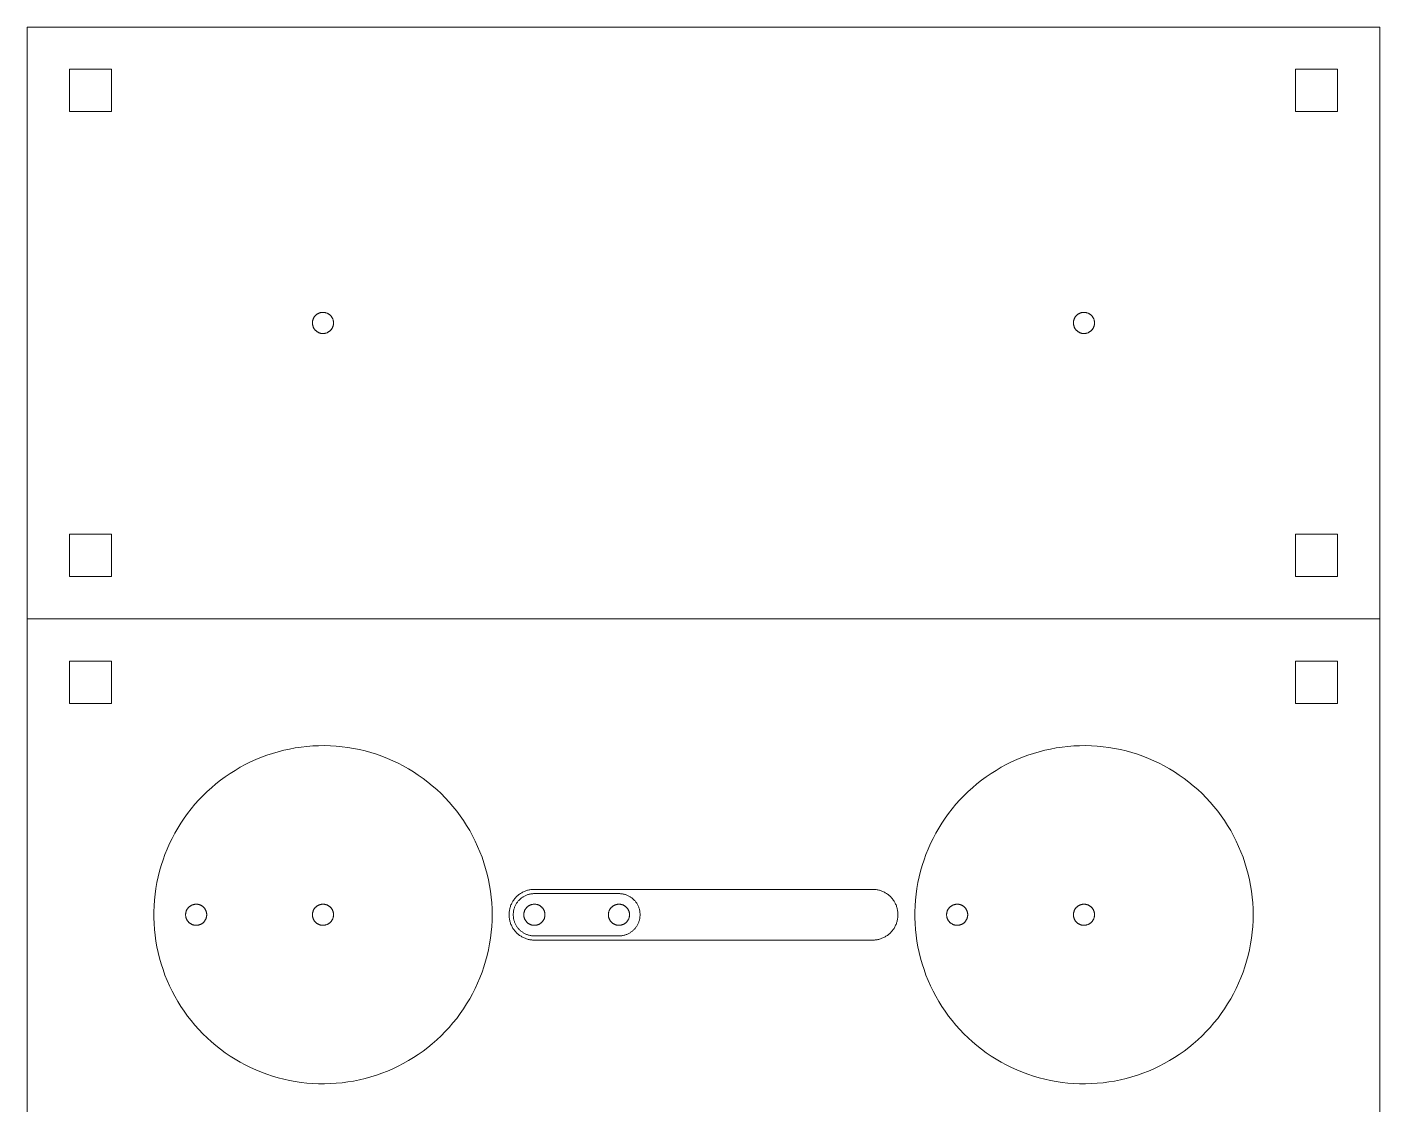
# Model space of a CAD drawing. Header units: inches. Extents: x 0 to 16, y 1.6 to 28.
# Drawn here: x 0 to 16, y 15.25 to 28 of the extents above; entities that cross this region are included whole.
import ezdxf

# ---------------------------------------------------------------- set-up
doc = ezdxf.new("R2010")
doc.units = ezdxf.units.IN
doc.header["$MEASUREMENT"] = 0
doc.layers.add('third$boards$flat', color=7, linetype='Continuous', true_color=0x000000)

msp = doc.modelspace()

# ---------------------------------------------------------------- linework, layer by layer
at = {"layer": 'third$boards$flat', "color": 3, "lineweight": 0}
for points in [[(16, 28), (0, 28)], [(0, 28), (0, 21)], [(16, 21), (16, 28)], [(0, 21), (0, 14)], [(16, 21), (0, 21)], [(16, 14), (16, 21)]]:
    msp.add_lwpolyline(points, dxfattribs=at)
at = {"layer": 'third$boards$flat', "lineweight": 0}
for points in [[(0.5, 27), (1, 27), (1, 27.5), (0.5, 27.5)], [(15, 27), (15.5, 27), (15.5, 27.5), (15, 27.5)], [(3.625, 24.5), (3.625, 24.504), (3.625, 24.509), (3.624, 24.513), (3.624, 24.517), (3.623, 24.522), (3.622, 24.526), (3.621, 24.53), (3.62, 24.534), (3.619, 24.538), (3.618, 24.543), (3.616, 24.547), (3.614, 24.551), (3.612, 24.555), (3.611, 24.558), (3.608, 24.562), (3.606, 24.566), (3.604, 24.57), (3.601, 24.573), (3.599, 24.577), (3.596, 24.58), (3.593, 24.583), (3.59, 24.586), (3.587, 24.59), (3.584, 24.593), (3.581, 24.595), (3.577, 24.598), (3.574, 24.601), (3.57, 24.603), (3.567, 24.606), (3.563, 24.608), (3.559, 24.61), (3.555, 24.612), (3.552, 24.614), (3.548, 24.616), (3.544, 24.617), (3.539, 24.619), (3.535, 24.62), (3.531, 24.621), (3.527, 24.622), (3.523, 24.623), (3.518, 24.624), (3.514, 24.624), (3.51, 24.625), (3.505, 24.625), (3.501, 24.625), (3.497, 24.625), (3.492, 24.625), (3.488, 24.624), (3.484, 24.624), (3.479, 24.623), (3.475, 24.623), (3.471, 24.622), (3.467, 24.621), (3.463, 24.619), (3.458, 24.618), (3.454, 24.616), (3.45, 24.615), (3.446, 24.613), (3.443, 24.611), (3.439, 24.609), (3.435, 24.607), (3.431, 24.604), (3.428, 24.602), (3.424, 24.599), (3.421, 24.597), (3.418, 24.594), (3.414, 24.591), (3.411, 24.588), (3.408, 24.585), (3.405, 24.582), (3.403, 24.578), (3.4, 24.575), (3.397, 24.571), (3.395, 24.568), (3.393, 24.564), (3.391, 24.56), (3.388, 24.556), (3.387, 24.553), (3.385, 24.549), (3.383, 24.545), (3.382, 24.54), (3.38, 24.536), (3.379, 24.532), (3.378, 24.528), (3.377, 24.524), (3.377, 24.519), (3.376, 24.515), (3.375, 24.511), (3.375, 24.507), (3.375, 24.502), (3.375, 24.498), (3.375, 24.493), (3.375, 24.489), (3.376, 24.485), (3.377, 24.481), (3.377, 24.476), (3.378, 24.472), (3.379, 24.468), (3.38, 24.464), (3.382, 24.46), (3.383, 24.455), (3.385, 24.451), (3.387, 24.447), (3.388, 24.444), (3.391, 24.44), (3.393, 24.436), (3.395, 24.432), (3.397, 24.429), (3.4, 24.425), (3.403, 24.422), (3.405, 24.418), (3.408, 24.415), (3.411, 24.412), (3.414, 24.409), (3.418, 24.406), (3.421, 24.403), (3.424, 24.401), (3.428, 24.398), (3.431, 24.396), (3.435, 24.393), (3.439, 24.391), (3.443, 24.389), (3.446, 24.387), (3.45, 24.385), (3.454, 24.384), (3.458, 24.382), (3.463, 24.381), (3.467, 24.379), (3.471, 24.378), (3.475, 24.377), (3.479, 24.377), (3.484, 24.376), (3.488, 24.376), (3.492, 24.375), (3.497, 24.375), (3.501, 24.375), (3.505, 24.375), (3.51, 24.375), (3.514, 24.376), (3.518, 24.376), (3.523, 24.377), (3.527, 24.378), (3.531, 24.379), (3.535, 24.38), (3.539, 24.381), (3.544, 24.383), (3.548, 24.384), (3.552, 24.386), (3.555, 24.388), (3.559, 24.39), (3.563, 24.392), (3.567, 24.394), (3.57, 24.397), (3.574, 24.399), (3.577, 24.402), (3.581, 24.405), (3.584, 24.407), (3.587, 24.41), (3.59, 24.414), (3.593, 24.417), (3.596, 24.42), (3.599, 24.423), (3.601, 24.427), (3.604, 24.43), (3.606, 24.434), (3.608, 24.438), (3.611, 24.442), (3.612, 24.445), (3.614, 24.449), (3.616, 24.453), (3.618, 24.457), (3.619, 24.462), (3.62, 24.466), (3.621, 24.47), (3.622, 24.474), (3.623, 24.478), (3.624, 24.483), (3.624, 24.487), (3.625, 24.491), (3.625, 24.496)], [(12.625, 24.5), (12.625, 24.504), (12.625, 24.509), (12.624, 24.513), (12.624, 24.517), (12.623, 24.522), (12.622, 24.526), (12.621, 24.53), (12.62, 24.534), (12.619, 24.538), (12.618, 24.543), (12.616, 24.547), (12.614, 24.551), (12.612, 24.555), (12.611, 24.558), (12.608, 24.562), (12.606, 24.566), (12.604, 24.57), (12.601, 24.573), (12.599, 24.577), (12.596, 24.58), (12.593, 24.583), (12.59, 24.586), (12.587, 24.59), (12.584, 24.593), (12.581, 24.595), (12.577, 24.598), (12.574, 24.601), (12.57, 24.603), (12.567, 24.606), (12.563, 24.608), (12.559, 24.61), (12.555, 24.612), (12.552, 24.614), (12.548, 24.616), (12.544, 24.617), (12.539, 24.619), (12.535, 24.62), (12.531, 24.621), (12.527, 24.622), (12.523, 24.623), (12.518, 24.624), (12.514, 24.624), (12.51, 24.625), (12.505, 24.625), (12.501, 24.625), (12.497, 24.625), (12.492, 24.625), (12.488, 24.624), (12.484, 24.624), (12.479, 24.623), (12.475, 24.623), (12.471, 24.622), (12.467, 24.621), (12.463, 24.619), (12.458, 24.618), (12.454, 24.616), (12.45, 24.615), (12.446, 24.613), (12.443, 24.611), (12.439, 24.609), (12.435, 24.607), (12.431, 24.604), (12.428, 24.602), (12.424, 24.599), (12.421, 24.597), (12.418, 24.594), (12.414, 24.591), (12.411, 24.588), (12.408, 24.585), (12.405, 24.582), (12.403, 24.578), (12.4, 24.575), (12.397, 24.571), (12.395, 24.568), (12.393, 24.564), (12.391, 24.56), (12.388, 24.556), (12.387, 24.553), (12.385, 24.549), (12.383, 24.545), (12.382, 24.54), (12.38, 24.536), (12.379, 24.532), (12.378, 24.528), (12.377, 24.524), (12.377, 24.519), (12.376, 24.515), (12.375, 24.511), (12.375, 24.507), (12.375, 24.502), (12.375, 24.498), (12.375, 24.493), (12.375, 24.489), (12.376, 24.485), (12.377, 24.481), (12.377, 24.476), (12.378, 24.472), (12.379, 24.468), (12.38, 24.464), (12.382, 24.46), (12.383, 24.455), (12.385, 24.451), (12.387, 24.447), (12.388, 24.444), (12.391, 24.44), (12.393, 24.436), (12.395, 24.432), (12.397, 24.429), (12.4, 24.425), (12.403, 24.422), (12.405, 24.418), (12.408, 24.415), (12.411, 24.412), (12.414, 24.409), (12.418, 24.406), (12.421, 24.403), (12.424, 24.401), (12.428, 24.398), (12.431, 24.396), (12.435, 24.393), (12.439, 24.391), (12.443, 24.389), (12.446, 24.387), (12.45, 24.385), (12.454, 24.384), (12.458, 24.382), (12.463, 24.381), (12.467, 24.379), (12.471, 24.378), (12.475, 24.377), (12.479, 24.377), (12.484, 24.376), (12.488, 24.376), (12.492, 24.375), (12.497, 24.375), (12.501, 24.375), (12.505, 24.375), (12.51, 24.375), (12.514, 24.376), (12.518, 24.376), (12.523, 24.377), (12.527, 24.378), (12.531, 24.379), (12.535, 24.38), (12.539, 24.381), (12.544, 24.383), (12.548, 24.384), (12.552, 24.386), (12.555, 24.388), (12.559, 24.39), (12.563, 24.392), (12.567, 24.394), (12.57, 24.397), (12.574, 24.399), (12.577, 24.402), (12.581, 24.405), (12.584, 24.407), (12.587, 24.41), (12.59, 24.414), (12.593, 24.417), (12.596, 24.42), (12.599, 24.423), (12.601, 24.427), (12.604, 24.43), (12.606, 24.434), (12.608, 24.438), (12.611, 24.442), (12.612, 24.445), (12.614, 24.449), (12.616, 24.453), (12.618, 24.457), (12.619, 24.462), (12.62, 24.466), (12.621, 24.47), (12.622, 24.474), (12.623, 24.478), (12.624, 24.483), (12.624, 24.487), (12.625, 24.491), (12.625, 24.496)], [(0.5, 21.5), (1, 21.5), (1, 22), (0.5, 22)], [(15, 21.5), (15.5, 21.5), (15.5, 22), (15, 22)], [(0.5, 20), (1, 20), (1, 20.5), (0.5, 20.5)], [(15, 20), (15.5, 20), (15.5, 20.5), (15, 20.5)], [(5.5, 17.5), (5.499, 17.569), (5.495, 17.639), (5.489, 17.708), (5.481, 17.777), (5.47, 17.845), (5.457, 17.914), (5.441, 17.981), (5.423, 18.048), (5.403, 18.115), (5.381, 18.18), (5.356, 18.245), (5.329, 18.309), (5.3, 18.372), (5.268, 18.434), (5.235, 18.495), (5.199, 18.555), (5.162, 18.613), (5.122, 18.67), (5.081, 18.726), (5.037, 18.78), (4.992, 18.832), (4.945, 18.883), (4.896, 18.933), (4.845, 18.98), (4.793, 19.026), (4.739, 19.07), (4.684, 19.112), (4.627, 19.152), (4.569, 19.19), (4.51, 19.226), (4.449, 19.26), (4.388, 19.292), (4.325, 19.322), (4.261, 19.349), (4.197, 19.375), (4.131, 19.398), (4.065, 19.419), (3.998, 19.437), (3.931, 19.453), (3.862, 19.467), (3.794, 19.478), (3.725, 19.487), (3.656, 19.494), (3.587, 19.498), (3.517, 19.5), (3.448, 19.499), (3.379, 19.496), (3.309, 19.491), (3.24, 19.483), (3.172, 19.473), (3.103, 19.46), (3.036, 19.445), (2.968, 19.428), (2.902, 19.408), (2.836, 19.387), (2.771, 19.362), (2.707, 19.336), (2.643, 19.307), (2.581, 19.276), (2.52, 19.244), (2.46, 19.208), (2.402, 19.171), (2.344, 19.132), (2.288, 19.091), (2.234, 19.048), (2.181, 19.003), (2.129, 18.957), (2.08, 18.908), (2.032, 18.858), (1.985, 18.806), (1.941, 18.753), (1.898, 18.698), (1.858, 18.642), (1.819, 18.584), (1.783, 18.525), (1.748, 18.465), (1.716, 18.403), (1.685, 18.341), (1.657, 18.277), (1.631, 18.213), (1.608, 18.148), (1.586, 18.082), (1.567, 18.015), (1.551, 17.947), (1.536, 17.88), (1.524, 17.811), (1.515, 17.742), (1.508, 17.673), (1.503, 17.604), (1.5, 17.535), (1.5, 17.465), (1.503, 17.396), (1.508, 17.327), (1.515, 17.258), (1.524, 17.189), (1.536, 17.12), (1.551, 17.053), (1.567, 16.985), (1.586, 16.918), (1.608, 16.852), (1.631, 16.787), (1.657, 16.723), (1.685, 16.659), (1.716, 16.597), (1.748, 16.535), (1.783, 16.475), (1.819, 16.416), (1.858, 16.358), (1.898, 16.302), (1.941, 16.247), (1.985, 16.194), (2.032, 16.142), (2.08, 16.092), (2.129, 16.043), (2.181, 15.997), (2.234, 15.952), (2.288, 15.909), (2.344, 15.868), (2.402, 15.829), (2.46, 15.792), (2.52, 15.756), (2.581, 15.724), (2.643, 15.693), (2.707, 15.664), (2.771, 15.638), (2.836, 15.613), (2.902, 15.592), (2.968, 15.572), (3.036, 15.555), (3.103, 15.54), (3.172, 15.527), (3.24, 15.517), (3.309, 15.509), (3.379, 15.504), (3.448, 15.501), (3.517, 15.5), (3.587, 15.502), (3.656, 15.506), (3.725, 15.513), (3.794, 15.522), (3.862, 15.533), (3.931, 15.547), (3.998, 15.563), (4.065, 15.581), (4.131, 15.602), (4.197, 15.625), (4.261, 15.651), (4.325, 15.678), (4.388, 15.708), (4.449, 15.74), (4.51, 15.774), (4.569, 15.81), (4.627, 15.848), (4.684, 15.888), (4.739, 15.93), (4.793, 15.974), (4.845, 16.02), (4.896, 16.067), (4.945, 16.117), (4.992, 16.168), (5.037, 16.22), (5.081, 16.274), (5.122, 16.33), (5.162, 16.387), (5.199, 16.445), (5.235, 16.505), (5.268, 16.566), (5.3, 16.628), (5.329, 16.691), (5.356, 16.755), (5.381, 16.82), (5.403, 16.885), (5.423, 16.952), (5.441, 17.019), (5.457, 17.086), (5.47, 17.155), (5.481, 17.223), (5.489, 17.292), (5.495, 17.361), (5.499, 17.431)], [(14.5, 17.5), (14.499, 17.569), (14.495, 17.639), (14.489, 17.708), (14.481, 17.777), (14.47, 17.845), (14.457, 17.914), (14.441, 17.981), (14.423, 18.048), (14.403, 18.115), (14.381, 18.18), (14.356, 18.245), (14.329, 18.309), (14.3, 18.372), (14.268, 18.434), (14.235, 18.495), (14.199, 18.555), (14.162, 18.613), (14.122, 18.67), (14.081, 18.726), (14.037, 18.78), (13.992, 18.832), (13.945, 18.883), (13.896, 18.933), (13.845, 18.98), (13.793, 19.026), (13.739, 19.07), (13.684, 19.112), (13.627, 19.152), (13.569, 19.19), (13.51, 19.226), (13.449, 19.26), (13.388, 19.292), (13.325, 19.322), (13.261, 19.349), (13.197, 19.375), (13.131, 19.398), (13.065, 19.419), (12.998, 19.437), (12.931, 19.453), (12.862, 19.467), (12.794, 19.478), (12.725, 19.487), (12.656, 19.494), (12.587, 19.498), (12.517, 19.5), (12.448, 19.499), (12.379, 19.496), (12.309, 19.491), (12.24, 19.483), (12.172, 19.473), (12.103, 19.46), (12.036, 19.445), (11.968, 19.428), (11.902, 19.408), (11.836, 19.387), (11.771, 19.362), (11.707, 19.336), (11.643, 19.307), (11.581, 19.276), (11.52, 19.244), (11.46, 19.208), (11.402, 19.171), (11.344, 19.132), (11.288, 19.091), (11.234, 19.048), (11.181, 19.003), (11.129, 18.957), (11.08, 18.908), (11.032, 18.858), (10.985, 18.806), (10.941, 18.753), (10.898, 18.698), (10.858, 18.642), (10.819, 18.584), (10.783, 18.525), (10.748, 18.465), (10.716, 18.403), (10.685, 18.341), (10.657, 18.277), (10.631, 18.213), (10.608, 18.148), (10.586, 18.082), (10.567, 18.015), (10.551, 17.947), (10.536, 17.88), (10.524, 17.811), (10.515, 17.742), (10.508, 17.673), (10.503, 17.604), (10.5, 17.535), (10.5, 17.465), (10.503, 17.396), (10.508, 17.327), (10.515, 17.258), (10.524, 17.189), (10.536, 17.12), (10.551, 17.053), (10.567, 16.985), (10.586, 16.918), (10.608, 16.852), (10.631, 16.787), (10.657, 16.723), (10.685, 16.659), (10.716, 16.597), (10.748, 16.535), (10.783, 16.475), (10.819, 16.416), (10.858, 16.358), (10.898, 16.302), (10.941, 16.247), (10.985, 16.194), (11.032, 16.142), (11.08, 16.092), (11.129, 16.043), (11.181, 15.997), (11.234, 15.952), (11.288, 15.909), (11.344, 15.868), (11.402, 15.829), (11.46, 15.792), (11.52, 15.756), (11.581, 15.724), (11.643, 15.693), (11.707, 15.664), (11.771, 15.638), (11.836, 15.613), (11.902, 15.592), (11.968, 15.572), (12.036, 15.555), (12.103, 15.54), (12.172, 15.527), (12.24, 15.517), (12.309, 15.509), (12.379, 15.504), (12.448, 15.501), (12.517, 15.5), (12.587, 15.502), (12.656, 15.506), (12.725, 15.513), (12.794, 15.522), (12.862, 15.533), (12.931, 15.547), (12.998, 15.563), (13.065, 15.581), (13.131, 15.602), (13.197, 15.625), (13.261, 15.651), (13.325, 15.678), (13.388, 15.708), (13.449, 15.74), (13.51, 15.774), (13.569, 15.81), (13.627, 15.848), (13.684, 15.888), (13.739, 15.93), (13.793, 15.974), (13.845, 16.02), (13.896, 16.067), (13.945, 16.117), (13.992, 16.168), (14.037, 16.22), (14.081, 16.274), (14.122, 16.33), (14.162, 16.387), (14.199, 16.445), (14.235, 16.505), (14.268, 16.566), (14.3, 16.628), (14.329, 16.691), (14.356, 16.755), (14.381, 16.82), (14.403, 16.885), (14.423, 16.952), (14.441, 17.019), (14.457, 17.086), (14.47, 17.155), (14.481, 17.223), (14.489, 17.292), (14.495, 17.361), (14.499, 17.431)], [(2.125, 17.5), (2.125, 17.504), (2.125, 17.509), (2.124, 17.513), (2.124, 17.517), (2.123, 17.522), (2.122, 17.526), (2.121, 17.53), (2.12, 17.534), (2.119, 17.538), (2.118, 17.543), (2.116, 17.547), (2.114, 17.551), (2.112, 17.555), (2.111, 17.558), (2.108, 17.562), (2.106, 17.566), (2.104, 17.57), (2.101, 17.573), (2.099, 17.577), (2.096, 17.58), (2.093, 17.583), (2.09, 17.586), (2.087, 17.59), (2.084, 17.593), (2.081, 17.595), (2.077, 17.598), (2.074, 17.601), (2.07, 17.603), (2.067, 17.606), (2.063, 17.608), (2.059, 17.61), (2.055, 17.612), (2.052, 17.614), (2.048, 17.616), (2.044, 17.617), (2.039, 17.619), (2.035, 17.62), (2.031, 17.621), (2.027, 17.622), (2.023, 17.623), (2.018, 17.624), (2.014, 17.624), (2.01, 17.625), (2.005, 17.625), (2.001, 17.625), (1.997, 17.625), (1.992, 17.625), (1.988, 17.624), (1.984, 17.624), (1.979, 17.623), (1.975, 17.623), (1.971, 17.622), (1.967, 17.621), (1.963, 17.619), (1.958, 17.618), (1.954, 17.616), (1.95, 17.615), (1.946, 17.613), (1.943, 17.611), (1.939, 17.609), (1.935, 17.607), (1.931, 17.604), (1.928, 17.602), (1.924, 17.599), (1.921, 17.597), (1.918, 17.594), (1.914, 17.591), (1.911, 17.588), (1.908, 17.585), (1.905, 17.582), (1.903, 17.578), (1.9, 17.575), (1.897, 17.571), (1.895, 17.568), (1.893, 17.564), (1.891, 17.56), (1.888, 17.556), (1.887, 17.553), (1.885, 17.549), (1.883, 17.545), (1.882, 17.54), (1.88, 17.536), (1.879, 17.532), (1.878, 17.528), (1.877, 17.524), (1.877, 17.519), (1.876, 17.515), (1.875, 17.511), (1.875, 17.507), (1.875, 17.502), (1.875, 17.498), (1.875, 17.493), (1.875, 17.489), (1.876, 17.485), (1.877, 17.481), (1.877, 17.476), (1.878, 17.472), (1.879, 17.468), (1.88, 17.464), (1.882, 17.46), (1.883, 17.455), (1.885, 17.451), (1.887, 17.447), (1.888, 17.444), (1.891, 17.44), (1.893, 17.436), (1.895, 17.432), (1.897, 17.429), (1.9, 17.425), (1.903, 17.422), (1.905, 17.418), (1.908, 17.415), (1.911, 17.412), (1.914, 17.409), (1.918, 17.406), (1.921, 17.403), (1.924, 17.401), (1.928, 17.398), (1.931, 17.396), (1.935, 17.393), (1.939, 17.391), (1.943, 17.389), (1.946, 17.387), (1.95, 17.385), (1.954, 17.384), (1.958, 17.382), (1.963, 17.381), (1.967, 17.379), (1.971, 17.378), (1.975, 17.377), (1.979, 17.377), (1.984, 17.376), (1.988, 17.376), (1.992, 17.375), (1.997, 17.375), (2.001, 17.375), (2.005, 17.375), (2.01, 17.375), (2.014, 17.376), (2.018, 17.376), (2.023, 17.377), (2.027, 17.378), (2.031, 17.379), (2.035, 17.38), (2.039, 17.381), (2.044, 17.383), (2.048, 17.384), (2.052, 17.386), (2.055, 17.388), (2.059, 17.39), (2.063, 17.392), (2.067, 17.394), (2.07, 17.397), (2.074, 17.399), (2.077, 17.402), (2.081, 17.405), (2.084, 17.407), (2.087, 17.41), (2.09, 17.414), (2.093, 17.417), (2.096, 17.42), (2.099, 17.423), (2.101, 17.427), (2.104, 17.43), (2.106, 17.434), (2.108, 17.438), (2.111, 17.442), (2.112, 17.445), (2.114, 17.449), (2.116, 17.453), (2.118, 17.457), (2.119, 17.462), (2.12, 17.466), (2.121, 17.47), (2.122, 17.474), (2.123, 17.478), (2.124, 17.483), (2.124, 17.487), (2.125, 17.491), (2.125, 17.496)], [(3.625, 17.5), (3.625, 17.504), (3.625, 17.509), (3.624, 17.513), (3.624, 17.517), (3.623, 17.522), (3.622, 17.526), (3.621, 17.53), (3.62, 17.534), (3.619, 17.538), (3.618, 17.543), (3.616, 17.547), (3.614, 17.551), (3.612, 17.555), (3.611, 17.558), (3.608, 17.562), (3.606, 17.566), (3.604, 17.57), (3.601, 17.573), (3.599, 17.577), (3.596, 17.58), (3.593, 17.583), (3.59, 17.586), (3.587, 17.59), (3.584, 17.593), (3.581, 17.595), (3.577, 17.598), (3.574, 17.601), (3.57, 17.603), (3.567, 17.606), (3.563, 17.608), (3.559, 17.61), (3.555, 17.612), (3.552, 17.614), (3.548, 17.616), (3.544, 17.617), (3.539, 17.619), (3.535, 17.62), (3.531, 17.621), (3.527, 17.622), (3.523, 17.623), (3.518, 17.624), (3.514, 17.624), (3.51, 17.625), (3.505, 17.625), (3.501, 17.625), (3.497, 17.625), (3.492, 17.625), (3.488, 17.624), (3.484, 17.624), (3.479, 17.623), (3.475, 17.623), (3.471, 17.622), (3.467, 17.621), (3.463, 17.619), (3.458, 17.618), (3.454, 17.616), (3.45, 17.615), (3.446, 17.613), (3.443, 17.611), (3.439, 17.609), (3.435, 17.607), (3.431, 17.604), (3.428, 17.602), (3.424, 17.599), (3.421, 17.597), (3.418, 17.594), (3.414, 17.591), (3.411, 17.588), (3.408, 17.585), (3.405, 17.582), (3.403, 17.578), (3.4, 17.575), (3.397, 17.571), (3.395, 17.568), (3.393, 17.564), (3.391, 17.56), (3.388, 17.556), (3.387, 17.553), (3.385, 17.549), (3.383, 17.545), (3.382, 17.54), (3.38, 17.536), (3.379, 17.532), (3.378, 17.528), (3.377, 17.524), (3.377, 17.519), (3.376, 17.515), (3.375, 17.511), (3.375, 17.507), (3.375, 17.502), (3.375, 17.498), (3.375, 17.493), (3.375, 17.489), (3.376, 17.485), (3.377, 17.481), (3.377, 17.476), (3.378, 17.472), (3.379, 17.468), (3.38, 17.464), (3.382, 17.46), (3.383, 17.455), (3.385, 17.451), (3.387, 17.447), (3.388, 17.444), (3.391, 17.44), (3.393, 17.436), (3.395, 17.432), (3.397, 17.429), (3.4, 17.425), (3.403, 17.422), (3.405, 17.418), (3.408, 17.415), (3.411, 17.412), (3.414, 17.409), (3.418, 17.406), (3.421, 17.403), (3.424, 17.401), (3.428, 17.398), (3.431, 17.396), (3.435, 17.393), (3.439, 17.391), (3.443, 17.389), (3.446, 17.387), (3.45, 17.385), (3.454, 17.384), (3.458, 17.382), (3.463, 17.381), (3.467, 17.379), (3.471, 17.378), (3.475, 17.377), (3.479, 17.377), (3.484, 17.376), (3.488, 17.376), (3.492, 17.375), (3.497, 17.375), (3.501, 17.375), (3.505, 17.375), (3.51, 17.375), (3.514, 17.376), (3.518, 17.376), (3.523, 17.377), (3.527, 17.378), (3.531, 17.379), (3.535, 17.38), (3.539, 17.381), (3.544, 17.383), (3.548, 17.384), (3.552, 17.386), (3.555, 17.388), (3.559, 17.39), (3.563, 17.392), (3.567, 17.394), (3.57, 17.397), (3.574, 17.399), (3.577, 17.402), (3.581, 17.405), (3.584, 17.407), (3.587, 17.41), (3.59, 17.414), (3.593, 17.417), (3.596, 17.42), (3.599, 17.423), (3.601, 17.427), (3.604, 17.43), (3.606, 17.434), (3.608, 17.438), (3.611, 17.442), (3.612, 17.445), (3.614, 17.449), (3.616, 17.453), (3.618, 17.457), (3.619, 17.462), (3.62, 17.466), (3.621, 17.47), (3.622, 17.474), (3.623, 17.478), (3.624, 17.483), (3.624, 17.487), (3.625, 17.491), (3.625, 17.496)], [(6.125, 17.5), (6.125, 17.504), (6.125, 17.509), (6.124, 17.513), (6.124, 17.517), (6.123, 17.522), (6.122, 17.526), (6.121, 17.53), (6.12, 17.534), (6.119, 17.538), (6.118, 17.543), (6.116, 17.547), (6.114, 17.551), (6.112, 17.555), (6.111, 17.558), (6.108, 17.562), (6.106, 17.566), (6.104, 17.57), (6.101, 17.573), (6.099, 17.577), (6.096, 17.58), (6.093, 17.583), (6.09, 17.586), (6.087, 17.59), (6.084, 17.593), (6.081, 17.595), (6.077, 17.598), (6.074, 17.601), (6.07, 17.603), (6.067, 17.606), (6.063, 17.608), (6.059, 17.61), (6.055, 17.612), (6.052, 17.614), (6.048, 17.616), (6.044, 17.617), (6.039, 17.619), (6.035, 17.62), (6.031, 17.621), (6.027, 17.622), (6.023, 17.623), (6.018, 17.624), (6.014, 17.624), (6.01, 17.625), (6.005, 17.625), (6.001, 17.625), (5.997, 17.625), (5.992, 17.625), (5.988, 17.624), (5.984, 17.624), (5.979, 17.623), (5.975, 17.623), (5.971, 17.622), (5.967, 17.621), (5.963, 17.619), (5.958, 17.618), (5.954, 17.616), (5.95, 17.615), (5.946, 17.613), (5.943, 17.611), (5.939, 17.609), (5.935, 17.607), (5.931, 17.604), (5.928, 17.602), (5.924, 17.599), (5.921, 17.597), (5.918, 17.594), (5.914, 17.591), (5.911, 17.588), (5.908, 17.585), (5.905, 17.582), (5.903, 17.578), (5.9, 17.575), (5.897, 17.571), (5.895, 17.568), (5.893, 17.564), (5.891, 17.56), (5.888, 17.556), (5.887, 17.553), (5.885, 17.549), (5.883, 17.545), (5.882, 17.54), (5.88, 17.536), (5.879, 17.532), (5.878, 17.528), (5.877, 17.524), (5.877, 17.519), (5.876, 17.515), (5.875, 17.511), (5.875, 17.507), (5.875, 17.502), (5.875, 17.498), (5.875, 17.493), (5.875, 17.489), (5.876, 17.485), (5.877, 17.481), (5.877, 17.476), (5.878, 17.472), (5.879, 17.468), (5.88, 17.464), (5.882, 17.46), (5.883, 17.455), (5.885, 17.451), (5.887, 17.447), (5.888, 17.444), (5.891, 17.44), (5.893, 17.436), (5.895, 17.432), (5.897, 17.429), (5.9, 17.425), (5.903, 17.422), (5.905, 17.418), (5.908, 17.415), (5.911, 17.412), (5.914, 17.409), (5.918, 17.406), (5.921, 17.403), (5.924, 17.401), (5.928, 17.398), (5.931, 17.396), (5.935, 17.393), (5.939, 17.391), (5.943, 17.389), (5.946, 17.387), (5.95, 17.385), (5.954, 17.384), (5.958, 17.382), (5.963, 17.381), (5.967, 17.379), (5.971, 17.378), (5.975, 17.377), (5.979, 17.377), (5.984, 17.376), (5.988, 17.376), (5.992, 17.375), (5.997, 17.375), (6.001, 17.375), (6.005, 17.375), (6.01, 17.375), (6.014, 17.376), (6.018, 17.376), (6.023, 17.377), (6.027, 17.378), (6.031, 17.379), (6.035, 17.38), (6.039, 17.381), (6.044, 17.383), (6.048, 17.384), (6.052, 17.386), (6.055, 17.388), (6.059, 17.39), (6.063, 17.392), (6.067, 17.394), (6.07, 17.397), (6.074, 17.399), (6.077, 17.402), (6.081, 17.405), (6.084, 17.407), (6.087, 17.41), (6.09, 17.414), (6.093, 17.417), (6.096, 17.42), (6.099, 17.423), (6.101, 17.427), (6.104, 17.43), (6.106, 17.434), (6.108, 17.438), (6.111, 17.442), (6.112, 17.445), (6.114, 17.449), (6.116, 17.453), (6.118, 17.457), (6.119, 17.462), (6.12, 17.466), (6.121, 17.47), (6.122, 17.474), (6.123, 17.478), (6.124, 17.483), (6.124, 17.487), (6.125, 17.491), (6.125, 17.496)], [(7.125, 17.5), (7.125, 17.504), (7.125, 17.509), (7.124, 17.513), (7.124, 17.517), (7.123, 17.522), (7.122, 17.526), (7.121, 17.53), (7.12, 17.534), (7.119, 17.538), (7.118, 17.543), (7.116, 17.547), (7.114, 17.551), (7.112, 17.555), (7.111, 17.558), (7.108, 17.562), (7.106, 17.566), (7.104, 17.57), (7.101, 17.573), (7.099, 17.577), (7.096, 17.58), (7.093, 17.583), (7.09, 17.586), (7.087, 17.59), (7.084, 17.593), (7.081, 17.595), (7.077, 17.598), (7.074, 17.601), (7.07, 17.603), (7.067, 17.606), (7.063, 17.608), (7.059, 17.61), (7.055, 17.612), (7.052, 17.614), (7.048, 17.616), (7.044, 17.617), (7.039, 17.619), (7.035, 17.62), (7.031, 17.621), (7.027, 17.622), (7.023, 17.623), (7.018, 17.624), (7.014, 17.624), (7.01, 17.625), (7.005, 17.625), (7.001, 17.625), (6.997, 17.625), (6.992, 17.625), (6.988, 17.624), (6.984, 17.624), (6.979, 17.623), (6.975, 17.623), (6.971, 17.622), (6.967, 17.621), (6.963, 17.619), (6.958, 17.618), (6.954, 17.616), (6.95, 17.615), (6.946, 17.613), (6.943, 17.611), (6.939, 17.609), (6.935, 17.607), (6.931, 17.604), (6.928, 17.602), (6.924, 17.599), (6.921, 17.597), (6.918, 17.594), (6.914, 17.591), (6.911, 17.588), (6.908, 17.585), (6.905, 17.582), (6.903, 17.578), (6.9, 17.575), (6.897, 17.571), (6.895, 17.568), (6.893, 17.564), (6.891, 17.56), (6.888, 17.556), (6.887, 17.553), (6.885, 17.549), (6.883, 17.545), (6.882, 17.54), (6.88, 17.536), (6.879, 17.532), (6.878, 17.528), (6.877, 17.524), (6.877, 17.519), (6.876, 17.515), (6.875, 17.511), (6.875, 17.507), (6.875, 17.502), (6.875, 17.498), (6.875, 17.493), (6.875, 17.489), (6.876, 17.485), (6.877, 17.481), (6.877, 17.476), (6.878, 17.472), (6.879, 17.468), (6.88, 17.464), (6.882, 17.46), (6.883, 17.455), (6.885, 17.451), (6.887, 17.447), (6.888, 17.444), (6.891, 17.44), (6.893, 17.436), (6.895, 17.432), (6.897, 17.429), (6.9, 17.425), (6.903, 17.422), (6.905, 17.418), (6.908, 17.415), (6.911, 17.412), (6.914, 17.409), (6.918, 17.406), (6.921, 17.403), (6.924, 17.401), (6.928, 17.398), (6.931, 17.396), (6.935, 17.393), (6.939, 17.391), (6.943, 17.389), (6.946, 17.387), (6.95, 17.385), (6.954, 17.384), (6.958, 17.382), (6.963, 17.381), (6.967, 17.379), (6.971, 17.378), (6.975, 17.377), (6.979, 17.377), (6.984, 17.376), (6.988, 17.376), (6.992, 17.375), (6.997, 17.375), (7.001, 17.375), (7.005, 17.375), (7.01, 17.375), (7.014, 17.376), (7.018, 17.376), (7.023, 17.377), (7.027, 17.378), (7.031, 17.379), (7.035, 17.38), (7.039, 17.381), (7.044, 17.383), (7.048, 17.384), (7.052, 17.386), (7.055, 17.388), (7.059, 17.39), (7.063, 17.392), (7.067, 17.394), (7.07, 17.397), (7.074, 17.399), (7.077, 17.402), (7.081, 17.405), (7.084, 17.407), (7.087, 17.41), (7.09, 17.414), (7.093, 17.417), (7.096, 17.42), (7.099, 17.423), (7.101, 17.427), (7.104, 17.43), (7.106, 17.434), (7.108, 17.438), (7.111, 17.442), (7.112, 17.445), (7.114, 17.449), (7.116, 17.453), (7.118, 17.457), (7.119, 17.462), (7.12, 17.466), (7.121, 17.47), (7.122, 17.474), (7.123, 17.478), (7.124, 17.483), (7.124, 17.487), (7.125, 17.491), (7.125, 17.496)], [(11.125, 17.5), (11.125, 17.504), (11.125, 17.509), (11.124, 17.513), (11.124, 17.517), (11.123, 17.522), (11.122, 17.526), (11.121, 17.53), (11.12, 17.534), (11.119, 17.538), (11.118, 17.543), (11.116, 17.547), (11.114, 17.551), (11.112, 17.555), (11.111, 17.558), (11.108, 17.562), (11.106, 17.566), (11.104, 17.57), (11.101, 17.573), (11.099, 17.577), (11.096, 17.58), (11.093, 17.583), (11.09, 17.586), (11.087, 17.59), (11.084, 17.593), (11.081, 17.595), (11.077, 17.598), (11.074, 17.601), (11.07, 17.603), (11.067, 17.606), (11.063, 17.608), (11.059, 17.61), (11.055, 17.612), (11.052, 17.614), (11.048, 17.616), (11.044, 17.617), (11.039, 17.619), (11.035, 17.62), (11.031, 17.621), (11.027, 17.622), (11.023, 17.623), (11.018, 17.624), (11.014, 17.624), (11.01, 17.625), (11.005, 17.625), (11.001, 17.625), (10.997, 17.625), (10.992, 17.625), (10.988, 17.624), (10.984, 17.624), (10.979, 17.623), (10.975, 17.623), (10.971, 17.622), (10.967, 17.621), (10.963, 17.619), (10.958, 17.618), (10.954, 17.616), (10.95, 17.615), (10.946, 17.613), (10.943, 17.611), (10.939, 17.609), (10.935, 17.607), (10.931, 17.604), (10.928, 17.602), (10.924, 17.599), (10.921, 17.597), (10.918, 17.594), (10.914, 17.591), (10.911, 17.588), (10.908, 17.585), (10.905, 17.582), (10.903, 17.578), (10.9, 17.575), (10.897, 17.571), (10.895, 17.568), (10.893, 17.564), (10.891, 17.56), (10.888, 17.556), (10.887, 17.553), (10.885, 17.549), (10.883, 17.545), (10.882, 17.54), (10.88, 17.536), (10.879, 17.532), (10.878, 17.528), (10.877, 17.524), (10.877, 17.519), (10.876, 17.515), (10.875, 17.511), (10.875, 17.507), (10.875, 17.502), (10.875, 17.498), (10.875, 17.493), (10.875, 17.489), (10.876, 17.485), (10.877, 17.481), (10.877, 17.476), (10.878, 17.472), (10.879, 17.468), (10.88, 17.464), (10.882, 17.46), (10.883, 17.455), (10.885, 17.451), (10.887, 17.447), (10.888, 17.444), (10.891, 17.44), (10.893, 17.436), (10.895, 17.432), (10.897, 17.429), (10.9, 17.425), (10.903, 17.422), (10.905, 17.418), (10.908, 17.415), (10.911, 17.412), (10.914, 17.409), (10.918, 17.406), (10.921, 17.403), (10.924, 17.401), (10.928, 17.398), (10.931, 17.396), (10.935, 17.393), (10.939, 17.391), (10.943, 17.389), (10.946, 17.387), (10.95, 17.385), (10.954, 17.384), (10.958, 17.382), (10.963, 17.381), (10.967, 17.379), (10.971, 17.378), (10.975, 17.377), (10.979, 17.377), (10.984, 17.376), (10.988, 17.376), (10.992, 17.375), (10.997, 17.375), (11.001, 17.375), (11.005, 17.375), (11.01, 17.375), (11.014, 17.376), (11.018, 17.376), (11.023, 17.377), (11.027, 17.378), (11.031, 17.379), (11.035, 17.38), (11.039, 17.381), (11.044, 17.383), (11.048, 17.384), (11.052, 17.386), (11.055, 17.388), (11.059, 17.39), (11.063, 17.392), (11.067, 17.394), (11.07, 17.397), (11.074, 17.399), (11.077, 17.402), (11.081, 17.405), (11.084, 17.407), (11.087, 17.41), (11.09, 17.414), (11.093, 17.417), (11.096, 17.42), (11.099, 17.423), (11.101, 17.427), (11.104, 17.43), (11.106, 17.434), (11.108, 17.438), (11.111, 17.442), (11.112, 17.445), (11.114, 17.449), (11.116, 17.453), (11.118, 17.457), (11.119, 17.462), (11.12, 17.466), (11.121, 17.47), (11.122, 17.474), (11.123, 17.478), (11.124, 17.483), (11.124, 17.487), (11.125, 17.491), (11.125, 17.496)], [(12.625, 17.5), (12.625, 17.504), (12.625, 17.509), (12.624, 17.513), (12.624, 17.517), (12.623, 17.522), (12.622, 17.526), (12.621, 17.53), (12.62, 17.534), (12.619, 17.538), (12.618, 17.543), (12.616, 17.547), (12.614, 17.551), (12.612, 17.555), (12.611, 17.558), (12.608, 17.562), (12.606, 17.566), (12.604, 17.57), (12.601, 17.573), (12.599, 17.577), (12.596, 17.58), (12.593, 17.583), (12.59, 17.586), (12.587, 17.59), (12.584, 17.593), (12.581, 17.595), (12.577, 17.598), (12.574, 17.601), (12.57, 17.603), (12.567, 17.606), (12.563, 17.608), (12.559, 17.61), (12.555, 17.612), (12.552, 17.614), (12.548, 17.616), (12.544, 17.617), (12.539, 17.619), (12.535, 17.62), (12.531, 17.621), (12.527, 17.622), (12.523, 17.623), (12.518, 17.624), (12.514, 17.624), (12.51, 17.625), (12.505, 17.625), (12.501, 17.625), (12.497, 17.625), (12.492, 17.625), (12.488, 17.624), (12.484, 17.624), (12.479, 17.623), (12.475, 17.623), (12.471, 17.622), (12.467, 17.621), (12.463, 17.619), (12.458, 17.618), (12.454, 17.616), (12.45, 17.615), (12.446, 17.613), (12.443, 17.611), (12.439, 17.609), (12.435, 17.607), (12.431, 17.604), (12.428, 17.602), (12.424, 17.599), (12.421, 17.597), (12.418, 17.594), (12.414, 17.591), (12.411, 17.588), (12.408, 17.585), (12.405, 17.582), (12.403, 17.578), (12.4, 17.575), (12.397, 17.571), (12.395, 17.568), (12.393, 17.564), (12.391, 17.56), (12.388, 17.556), (12.387, 17.553), (12.385, 17.549), (12.383, 17.545), (12.382, 17.54), (12.38, 17.536), (12.379, 17.532), (12.378, 17.528), (12.377, 17.524), (12.377, 17.519), (12.376, 17.515), (12.375, 17.511), (12.375, 17.507), (12.375, 17.502), (12.375, 17.498), (12.375, 17.493), (12.375, 17.489), (12.376, 17.485), (12.377, 17.481), (12.377, 17.476), (12.378, 17.472), (12.379, 17.468), (12.38, 17.464), (12.382, 17.46), (12.383, 17.455), (12.385, 17.451), (12.387, 17.447), (12.388, 17.444), (12.391, 17.44), (12.393, 17.436), (12.395, 17.432), (12.397, 17.429), (12.4, 17.425), (12.403, 17.422), (12.405, 17.418), (12.408, 17.415), (12.411, 17.412), (12.414, 17.409), (12.418, 17.406), (12.421, 17.403), (12.424, 17.401), (12.428, 17.398), (12.431, 17.396), (12.435, 17.393), (12.439, 17.391), (12.443, 17.389), (12.446, 17.387), (12.45, 17.385), (12.454, 17.384), (12.458, 17.382), (12.463, 17.381), (12.467, 17.379), (12.471, 17.378), (12.475, 17.377), (12.479, 17.377), (12.484, 17.376), (12.488, 17.376), (12.492, 17.375), (12.497, 17.375), (12.501, 17.375), (12.505, 17.375), (12.51, 17.375), (12.514, 17.376), (12.518, 17.376), (12.523, 17.377), (12.527, 17.378), (12.531, 17.379), (12.535, 17.38), (12.539, 17.381), (12.544, 17.383), (12.548, 17.384), (12.552, 17.386), (12.555, 17.388), (12.559, 17.39), (12.563, 17.392), (12.567, 17.394), (12.57, 17.397), (12.574, 17.399), (12.577, 17.402), (12.581, 17.405), (12.584, 17.407), (12.587, 17.41), (12.59, 17.414), (12.593, 17.417), (12.596, 17.42), (12.599, 17.423), (12.601, 17.427), (12.604, 17.43), (12.606, 17.434), (12.608, 17.438), (12.611, 17.442), (12.612, 17.445), (12.614, 17.449), (12.616, 17.453), (12.618, 17.457), (12.619, 17.462), (12.62, 17.466), (12.621, 17.47), (12.622, 17.474), (12.623, 17.478), (12.624, 17.483), (12.624, 17.487), (12.625, 17.491), (12.625, 17.496)]]:
    msp.add_lwpolyline(points, close=True, dxfattribs=at)
for points in [[(6, 17.8), (5.99, 17.8), (5.979, 17.799), (5.969, 17.798), (5.959, 17.797), (5.948, 17.796), (5.938, 17.794), (5.928, 17.791), (5.918, 17.789), (5.908, 17.786), (5.898, 17.782), (5.889, 17.779), (5.879, 17.775), (5.87, 17.77), (5.861, 17.766), (5.851, 17.761), (5.843, 17.755), (5.834, 17.75), (5.825, 17.744), (5.817, 17.738), (5.809, 17.731), (5.801, 17.725), (5.793, 17.718), (5.786, 17.71), (5.779, 17.703), (5.772, 17.695), (5.765, 17.687), (5.759, 17.679), (5.753, 17.67), (5.747, 17.662), (5.742, 17.653), (5.737, 17.644), (5.732, 17.635), (5.728, 17.625), (5.723, 17.616), (5.719, 17.606), (5.716, 17.597), (5.713, 17.587), (5.71, 17.577), (5.708, 17.567), (5.705, 17.557), (5.704, 17.546), (5.702, 17.536), (5.701, 17.526), (5.7, 17.516), (5.7, 17.505), (5.7, 17.495), (5.7, 17.484), (5.701, 17.474), (5.702, 17.464), (5.704, 17.454), (5.705, 17.443), (5.708, 17.433), (5.71, 17.423), (5.713, 17.413), (5.716, 17.403), (5.719, 17.394), (5.723, 17.384), (5.728, 17.375), (5.732, 17.365), (5.737, 17.356), (5.742, 17.347), (5.747, 17.338), (5.753, 17.33), (5.759, 17.321), (5.765, 17.313), (5.772, 17.305), (5.779, 17.297), (5.786, 17.29), (5.793, 17.282), (5.801, 17.275), (5.809, 17.269), (5.817, 17.262), (5.825, 17.256), (5.834, 17.25), (5.843, 17.245), (5.851, 17.239), (5.861, 17.234), (5.87, 17.23), (5.879, 17.225), (5.889, 17.221), (5.898, 17.218), (5.908, 17.214), (5.918, 17.211), (5.928, 17.209), (5.938, 17.206), (5.948, 17.204), (5.959, 17.203), (5.969, 17.202), (5.979, 17.201), (5.99, 17.2), (6, 17.2)], [(10, 17.8), (6, 17.8)], [(10, 17.2), (10.01, 17.2), (10.021, 17.201), (10.031, 17.202), (10.041, 17.203), (10.052, 17.204), (10.062, 17.206), (10.072, 17.209), (10.082, 17.211), (10.092, 17.214), (10.102, 17.218), (10.111, 17.221), (10.121, 17.225), (10.13, 17.23), (10.139, 17.234), (10.149, 17.239), (10.157, 17.245), (10.166, 17.25), (10.175, 17.256), (10.183, 17.262), (10.191, 17.269), (10.199, 17.275), (10.207, 17.282), (10.214, 17.29), (10.221, 17.297), (10.228, 17.305), (10.235, 17.313), (10.241, 17.321), (10.247, 17.33), (10.253, 17.338), (10.258, 17.347), (10.263, 17.356), (10.268, 17.365), (10.272, 17.375), (10.277, 17.384), (10.281, 17.394), (10.284, 17.403), (10.287, 17.413), (10.29, 17.423), (10.292, 17.433), (10.295, 17.443), (10.296, 17.454), (10.298, 17.464), (10.299, 17.474), (10.3, 17.484), (10.3, 17.495), (10.3, 17.505), (10.3, 17.516), (10.299, 17.526), (10.298, 17.536), (10.296, 17.546), (10.295, 17.557), (10.292, 17.567), (10.29, 17.577), (10.287, 17.587), (10.284, 17.597), (10.281, 17.606), (10.277, 17.616), (10.272, 17.625), (10.268, 17.635), (10.263, 17.644), (10.258, 17.653), (10.253, 17.662), (10.247, 17.67), (10.241, 17.679), (10.235, 17.687), (10.228, 17.695), (10.221, 17.703), (10.214, 17.71), (10.207, 17.718), (10.199, 17.725), (10.191, 17.731), (10.183, 17.738), (10.175, 17.744), (10.166, 17.75), (10.157, 17.755), (10.149, 17.761), (10.139, 17.766), (10.13, 17.77), (10.121, 17.775), (10.111, 17.779), (10.102, 17.782), (10.092, 17.786), (10.082, 17.789), (10.072, 17.791), (10.062, 17.794), (10.052, 17.796), (10.041, 17.797), (10.031, 17.798), (10.021, 17.799), (10.01, 17.8), (10, 17.8)], [(6, 17.75), (5.991, 17.75), (5.983, 17.749), (5.974, 17.749), (5.966, 17.748), (5.957, 17.746), (5.949, 17.745), (5.94, 17.743), (5.932, 17.741), (5.924, 17.738), (5.915, 17.735), (5.907, 17.732), (5.899, 17.729), (5.892, 17.725), (5.884, 17.721), (5.876, 17.717), (5.869, 17.713), (5.862, 17.708), (5.854, 17.703), (5.848, 17.698), (5.841, 17.693), (5.834, 17.687), (5.828, 17.681), (5.822, 17.675), (5.816, 17.669), (5.81, 17.663), (5.805, 17.656), (5.799, 17.649), (5.794, 17.642), (5.789, 17.635), (5.785, 17.627), (5.781, 17.62), (5.777, 17.612), (5.773, 17.605), (5.769, 17.597), (5.766, 17.589), (5.763, 17.581), (5.761, 17.572), (5.758, 17.564), (5.756, 17.556), (5.754, 17.547), (5.753, 17.539), (5.752, 17.53), (5.751, 17.522), (5.75, 17.513), (5.75, 17.504), (5.75, 17.496), (5.75, 17.487), (5.751, 17.478), (5.752, 17.47), (5.753, 17.461), (5.754, 17.453), (5.756, 17.444), (5.758, 17.436), (5.761, 17.428), (5.763, 17.419), (5.766, 17.411), (5.769, 17.403), (5.773, 17.395), (5.777, 17.388), (5.781, 17.38), (5.785, 17.373), (5.789, 17.365), (5.794, 17.358), (5.799, 17.351), (5.805, 17.344), (5.81, 17.337), (5.816, 17.331), (5.822, 17.325), (5.828, 17.319), (5.834, 17.313), (5.841, 17.307), (5.848, 17.302), (5.854, 17.297), (5.862, 17.292), (5.869, 17.287), (5.876, 17.283), (5.884, 17.279), (5.892, 17.275), (5.899, 17.271), (5.907, 17.268), (5.915, 17.265), (5.924, 17.262), (5.932, 17.259), (5.94, 17.257), (5.949, 17.255), (5.957, 17.254), (5.966, 17.252), (5.974, 17.251), (5.983, 17.251), (5.991, 17.25), (6, 17.25)], [(7, 17.75), (6, 17.75)], [(7, 17.25), (7.009, 17.25), (7.017, 17.251), (7.026, 17.251), (7.034, 17.252), (7.043, 17.254), (7.051, 17.255), (7.06, 17.257), (7.068, 17.259), (7.076, 17.262), (7.085, 17.265), (7.093, 17.268), (7.101, 17.271), (7.108, 17.275), (7.116, 17.279), (7.124, 17.283), (7.131, 17.287), (7.138, 17.292), (7.146, 17.297), (7.152, 17.302), (7.159, 17.307), (7.166, 17.313), (7.172, 17.319), (7.178, 17.325), (7.184, 17.331), (7.19, 17.337), (7.195, 17.344), (7.201, 17.351), (7.206, 17.358), (7.211, 17.365), (7.215, 17.373), (7.219, 17.38), (7.223, 17.388), (7.227, 17.395), (7.231, 17.403), (7.234, 17.411), (7.237, 17.419), (7.239, 17.428), (7.242, 17.436), (7.244, 17.444), (7.246, 17.453), (7.247, 17.461), (7.248, 17.47), (7.249, 17.478), (7.25, 17.487), (7.25, 17.496), (7.25, 17.504), (7.25, 17.513), (7.249, 17.522), (7.248, 17.53), (7.247, 17.539), (7.246, 17.547), (7.244, 17.556), (7.242, 17.564), (7.239, 17.572), (7.237, 17.581), (7.234, 17.589), (7.231, 17.597), (7.227, 17.605), (7.223, 17.612), (7.219, 17.62), (7.215, 17.627), (7.211, 17.635), (7.206, 17.642), (7.201, 17.649), (7.195, 17.656), (7.19, 17.663), (7.184, 17.669), (7.178, 17.675), (7.172, 17.681), (7.166, 17.687), (7.159, 17.693), (7.152, 17.698), (7.146, 17.703), (7.138, 17.708), (7.131, 17.713), (7.124, 17.717), (7.116, 17.721), (7.108, 17.725), (7.101, 17.729), (7.093, 17.732), (7.085, 17.735), (7.076, 17.738), (7.068, 17.741), (7.06, 17.743), (7.051, 17.745), (7.043, 17.746), (7.034, 17.748), (7.026, 17.749), (7.017, 17.749), (7.009, 17.75), (7, 17.75)], [(6, 17.25), (7, 17.25)], [(6, 17.2), (10, 17.2)]]:
    msp.add_lwpolyline(points, dxfattribs=at)

doc.saveas('drawing.dxf')
